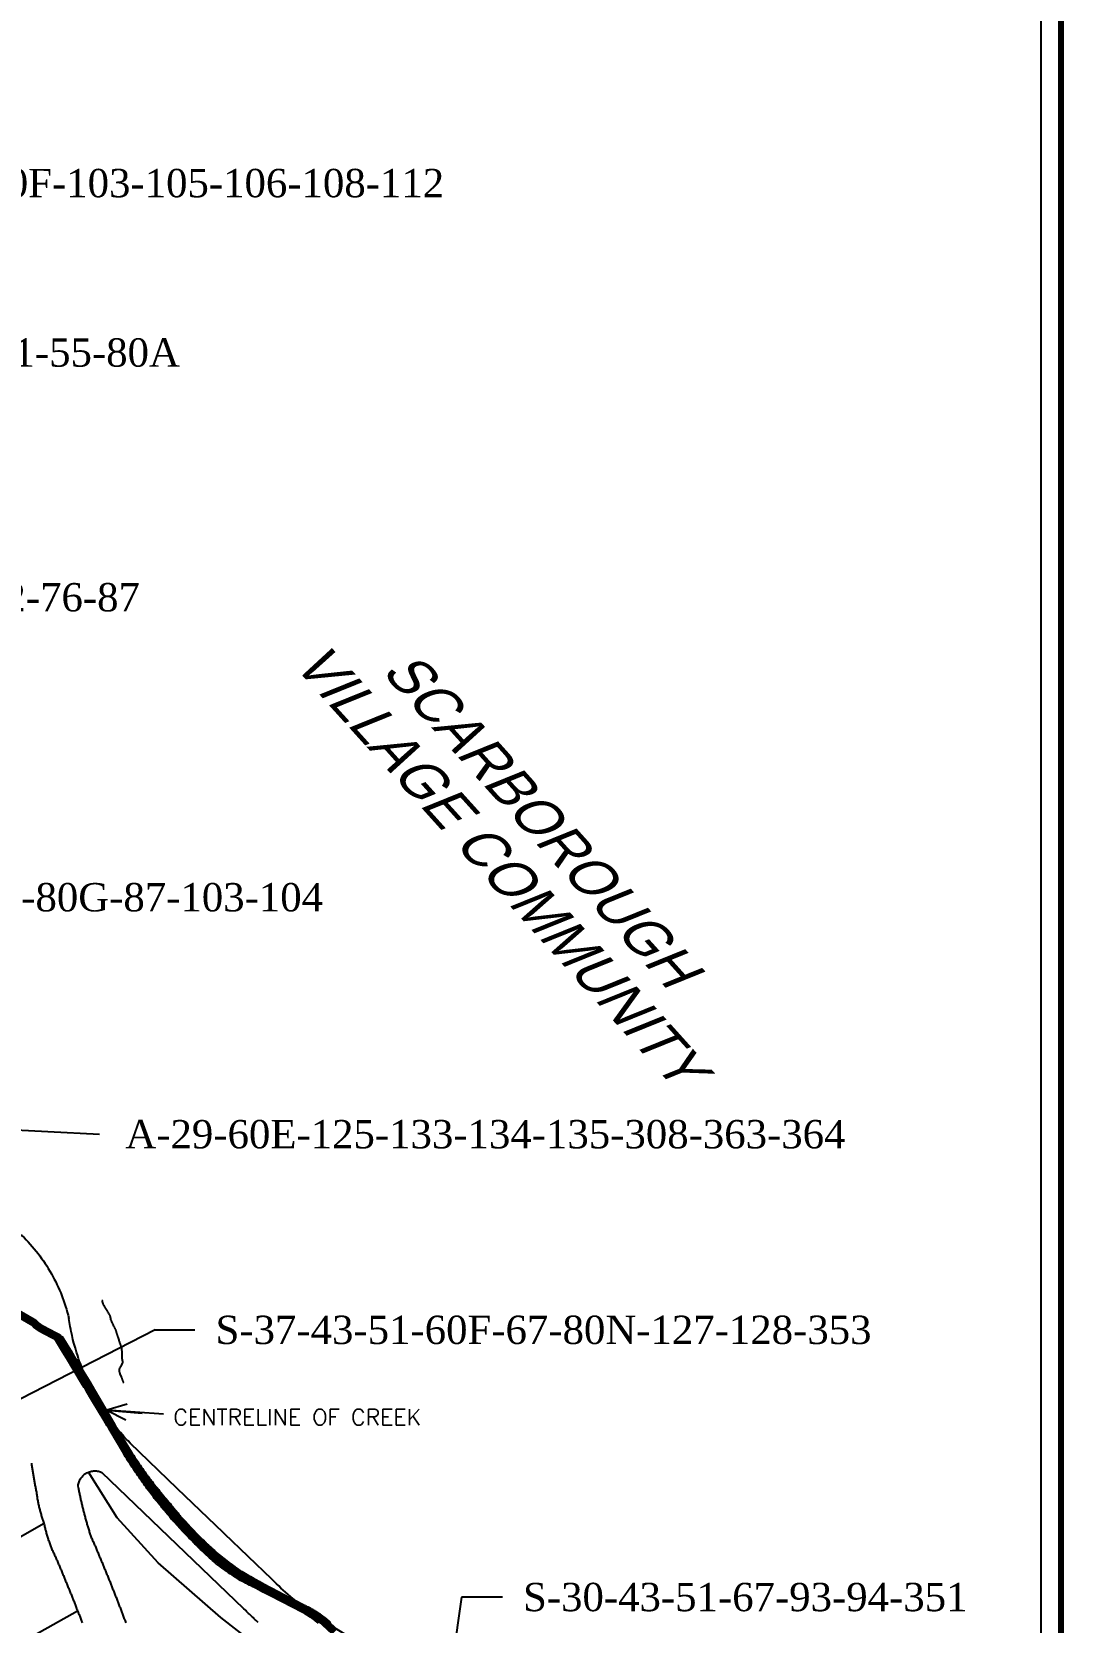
# Model space of a CAD drawing. Header units: millimetres. Extents: x 1745962 to 1749233, y 4525379 to 4529927.
# Drawn here: x 1748705 to 1749215, y 4528018 to 4528804 of the extents above; entities that cross this region are included whole.
import ezdxf
from ezdxf.enums import TextEntityAlignment as Align

# ---------------------------------------------------------------- set-up
doc = ezdxf.new("R2010")
doc.units = ezdxf.units.MM
doc.header["$LTSCALE"] = 10
doc.header["$MEASUREMENT"] = 0
for name, color, linetype in [('AROLL_LOTS', 8, 'Continuous'), ('LEGEND', 7, 'Continuous'), ('WATER', 5, 'Continuous'), ('ZONING_STANDARDS', 140, 'Continuous'), ('ZONING_ZONES', 140, 'Continuous')]:
    doc.layers.add(name, color=color, linetype=linetype)
doc.styles.add('DUTCH', font='dutcheb.ttf')
doc.styles.add('SIMPLEX', font='SIMPLEX.SHX')
doc.styles.add('Univers Condensed', font='UNVR57W.TTF')

# ---------------------------------------------------------------- blocks, each defined once
blk = doc.blocks.new('ARROW-1')
blk.add_line((0, 0), (1.75, 0))
blk.add_lwpolyline([(0.972, 0.389), (0, 0), (0.972, -0.389)])

msp = doc.modelspace()

# ---------------------------------------------------------------- linework, layer by layer
at = {"layer": 'AROLL_LOTS'}
for p, q in [((1748746.78, 4528069.55), (1748732.64, 4528092.16)), ((1748809.42, 4528024.68), (1748739.32, 4528091.96)), ((1748767.04, 4528047.34), (1748746.78, 4528069.55)), ((1748616.05, 4528013.42), (1748710.79, 4528066.92)), ((1748797.99, 4528020.4), (1748767.04, 4528047.34)), ((1748635.69, 4527972.23), (1748727.26, 4528023.69)), ((1748813.08, 4528008.69), (1748797.99, 4528020.4))]:
    msp.add_line(p, q, dxfattribs=at)
for points in [[(1748699.38, 4528209.46), (1748700.1, 4528208.76), (1748700.81, 4528208.06), (1748701.85, 4528206.98), (1748702.88, 4528205.89), (1748703.88, 4528204.78), (1748704.87, 4528203.64), (1748705.84, 4528202.51), (1748706.79, 4528201.34), (1748707.71, 4528200.16), (1748708.61, 4528198.96), (1748709.5, 4528197.75), (1748710.36, 4528196.53), (1748711.2, 4528195.28), (1748712.02, 4528194.02), (1748712.81, 4528192.75), (1748713.58, 4528191.46), (1748714.34, 4528190.16)], [(1748714.34, 4528190.16), (1748715.06, 4528188.85), (1748715.76, 4528187.52), (1748716.45, 4528186.19), (1748717.09, 4528184.83), (1748717.73, 4528183.47), (1748718.33, 4528182.1), (1748718.92, 4528180.72), (1748719.34, 4528179.68)], [(1748719.34, 4528179.68), (1748719.88, 4528178.28), (1748720.38, 4528176.87), (1748720.87, 4528175.45), (1748721.34, 4528174.03), (1748721.78, 4528172.6), (1748722.19, 4528171.15), (1748722.57, 4528169.7), (1748722.98, 4528168.05)], [(1748732.92, 4528135.63), (1748732.28, 4528136.98), (1748731.86, 4528137.88), (1748731.05, 4528139.72), (1748730.27, 4528141.56), (1748729.52, 4528143.42), (1748728.81, 4528145.28), (1748728.13, 4528147.17), (1748727.8, 4528148.11), (1748727.33, 4528149.53), (1748726.72, 4528151.44), (1748726.16, 4528153.35), (1748725.76, 4528154.79), (1748725.49, 4528155.77), (1748725, 4528157.7), (1748724.54, 4528159.65), (1748724.12, 4528161.61), (1748723.92, 4528162.59), (1748723.64, 4528164.06), (1748723.3, 4528166.03), (1748722.98, 4528168.05)], [(1748753.22, 4528106.47), (1748752.19, 4528107.55), (1748751.5, 4528108.29), (1748750.16, 4528109.76), (1748749.5, 4528110.51), (1748748.52, 4528111.65), (1748747.24, 4528113.18), (1748745.99, 4528114.74), (1748745.37, 4528115.53), (1748744.46, 4528116.73), (1748743.26, 4528118.33), (1748742.39, 4528119.55), (1748741.82, 4528120.36), (1748740.69, 4528122.02), (1748739.86, 4528123.27), (1748739.33, 4528124.11), (1748738.26, 4528125.81), (1748737.74, 4528126.66), (1748736.98, 4528127.96), (1748736.24, 4528129.26), (1748735.75, 4528130.13), (1748734.8, 4528131.89), (1748733.89, 4528133.67), (1748733.44, 4528134.56), (1748732.92, 4528135.63)], [(1748776.54, 4528084.08), (1748753.22, 4528106.47)], [(1748707.05, 4528082.32), (1748706.95, 4528082.81), (1748706.86, 4528083.3), (1748706.76, 4528083.79), (1748706.66, 4528084.29), (1748706.56, 4528084.78), (1748706.47, 4528085.27), (1748706.37, 4528085.76), (1748706.28, 4528086.25), (1748706.2, 4528086.74), (1748706.11, 4528087.23), (1748706.02, 4528087.72), (1748705.93, 4528088.22), (1748705.84, 4528088.71), (1748705.76, 4528089.2), (1748705.67, 4528089.69), (1748705.59, 4528090.19), (1748705.5, 4528090.69), (1748705.42, 4528091.17), (1748705.35, 4528091.67), (1748705.26, 4528092.16), (1748705.19, 4528092.66), (1748705.11, 4528093.15), (1748705.04, 4528093.65), (1748704.96, 4528094.14), (1748704.89, 4528094.64), (1748704.82, 4528095.13), (1748704.74, 4528095.62), (1748704.68, 4528096.12), (1748704.61, 4528096.61)], [(1748727.57, 4528085.35), (1748727.63, 4528085.85), (1748727.73, 4528086.34), (1748727.85, 4528086.83), (1748728, 4528087.3), (1748728.18, 4528087.76), (1748728.39, 4528088.22), (1748728.62, 4528088.66), (1748728.89, 4528089.09), (1748729.18, 4528089.49), (1748729.5, 4528089.89), (1748729.83, 4528090.25), (1748730.19, 4528090.6), (1748730.56, 4528090.93), (1748730.96, 4528091.23), (1748731.37, 4528091.51), (1748731.81, 4528091.76), (1748732.64, 4528092.16)], [(1748734.31, 4528059.32), (1748734.15, 4528059.8), (1748734, 4528060.28), (1748733.84, 4528060.76), (1748733.69, 4528061.22), (1748733.54, 4528061.7), (1748733.38, 4528062.18), (1748733.24, 4528062.66), (1748733.09, 4528063.14), (1748732.94, 4528063.61), (1748732.79, 4528064.09), (1748732.65, 4528064.57), (1748732.51, 4528065.05), (1748732.36, 4528065.53), (1748732.22, 4528066), (1748732.08, 4528066.49), (1748731.94, 4528066.97), (1748731.81, 4528067.45), (1748731.66, 4528067.93), (1748731.53, 4528068.41), (1748731.39, 4528068.89), (1748731.26, 4528069.37), (1748731.13, 4528069.86), (1748731, 4528070.34), (1748730.87, 4528070.82), (1748730.74, 4528071.3), (1748730.62, 4528071.79), (1748730.49, 4528072.27), (1748730.37, 4528072.76), (1748730.24, 4528073.24), (1748730.12, 4528073.72), (1748730, 4528074.21), (1748729.88, 4528074.7), (1748729.76, 4528075.19), (1748729.65, 4528075.67), (1748729.53, 4528076.16), (1748729.42, 4528076.64), (1748729.3, 4528077.13), (1748729.18, 4528077.62), (1748729.07, 4528078.1), (1748728.96, 4528078.59), (1748728.85, 4528079.08), (1748728.74, 4528079.57), (1748728.64, 4528080.06), (1748728.53, 4528080.54), (1748728.43, 4528081.03), (1748728.32, 4528081.53), (1748728.22, 4528082.01), (1748728.12, 4528082.5), (1748728.03, 4528082.99), (1748727.93, 4528083.48), (1748727.83, 4528083.97), (1748727.74, 4528084.46), (1748727.57, 4528085.35)], [(1748732.64, 4528092.16), (1748733.12, 4528092.34), (1748733.59, 4528092.49), (1748734.08, 4528092.6), (1748734.57, 4528092.69), (1748735.06, 4528092.74), (1748735.57, 4528092.78), (1748736.07, 4528092.77), (1748736.57, 4528092.74), (1748737.06, 4528092.67), (1748737.56, 4528092.58), (1748738.04, 4528092.45), (1748738.52, 4528092.3), (1748739.32, 4528091.96)], [(1748710.79, 4528066.92), (1748710.62, 4528067.39), (1748710.45, 4528067.86), (1748710.29, 4528068.33), (1748710.12, 4528068.8), (1748709.97, 4528069.28), (1748709.81, 4528069.75), (1748709.65, 4528070.23), (1748709.51, 4528070.71), (1748709.36, 4528071.18), (1748709.22, 4528071.67), (1748709.09, 4528072.15), (1748708.96, 4528072.63), (1748708.82, 4528073.11), (1748708.7, 4528073.59), (1748708.58, 4528074.08), (1748708.46, 4528074.57), (1748708.34, 4528075.05), (1748708.22, 4528075.54), (1748708.11, 4528076.02), (1748708.01, 4528076.51), (1748707.92, 4528077.01), (1748707.82, 4528077.5), (1748707.72, 4528077.99), (1748707.63, 4528078.48), (1748707.54, 4528078.97), (1748707.46, 4528079.46), (1748707.38, 4528079.96), (1748707.31, 4528080.45), (1748707.23, 4528080.95), (1748707.17, 4528081.44), (1748707.05, 4528082.32)], [(1748799.4, 4528062.15), (1748776.54, 4528084.08)], [(1748715.54, 4528052.07), (1748715.33, 4528052.54), (1748715.13, 4528052.99), (1748714.93, 4528053.44), (1748714.74, 4528053.91), (1748714.54, 4528054.37), (1748714.36, 4528054.84), (1748714.17, 4528055.3), (1748713.99, 4528055.77), (1748713.82, 4528056.23), (1748713.64, 4528056.7), (1748713.48, 4528057.18), (1748713.31, 4528057.65), (1748713.14, 4528058.12), (1748712.98, 4528058.59), (1748712.83, 4528059.06), (1748712.67, 4528059.54), (1748712.52, 4528060.01), (1748712.38, 4528060.5), (1748712.24, 4528060.97), (1748712.1, 4528061.45), (1748711.97, 4528061.94), (1748711.84, 4528062.42), (1748711.71, 4528062.91), (1748711.58, 4528063.39), (1748711.46, 4528063.87), (1748711.34, 4528064.36), (1748711.23, 4528064.85), (1748711.12, 4528065.34), (1748711.02, 4528065.82), (1748710.91, 4528066.32), (1748710.79, 4528066.92)], [(1748799.87, 4528061.7), (1748799.4, 4528062.15)], [(1748823.3, 4528039.21), (1748799.87, 4528061.7)], [(1748734.31, 4528059.32), (1748734.51, 4528058.86), (1748734.71, 4528058.4), (1748734.91, 4528057.94), (1748735.1, 4528057.49), (1748735.3, 4528057.03), (1748735.5, 4528056.57), (1748735.69, 4528056.11), (1748735.89, 4528055.65), (1748736.24, 4528054.84)], [(1748736.24, 4528054.84), (1748736.43, 4528054.38), (1748736.63, 4528053.92), (1748736.83, 4528053.46), (1748737.02, 4528053.01), (1748737.21, 4528052.55), (1748737.41, 4528052.08), (1748737.6, 4528051.62), (1748737.8, 4528051.16), (1748737.99, 4528050.7), (1748738.18, 4528050.24), (1748738.38, 4528049.78), (1748738.57, 4528049.32), (1748738.76, 4528048.85), (1748738.96, 4528048.39), (1748739.15, 4528047.94), (1748739.34, 4528047.47), (1748739.53, 4528047.01), (1748739.72, 4528046.54), (1748739.92, 4528046.09), (1748740.11, 4528045.62), (1748740.3, 4528045.16), (1748740.49, 4528044.69), (1748740.68, 4528044.24), (1748740.86, 4528043.77), (1748741.06, 4528043.31), (1748741.25, 4528042.85), (1748741.44, 4528042.39), (1748741.63, 4528041.92), (1748741.81, 4528041.46), (1748742, 4528041), (1748742.19, 4528040.53), (1748742.37, 4528040.07), (1748742.56, 4528039.61), (1748742.75, 4528039.14), (1748742.94, 4528038.68), (1748743.13, 4528038.21), (1748743.31, 4528037.75), (1748743.5, 4528037.29), (1748743.68, 4528036.82), (1748743.87, 4528036.36), (1748744.05, 4528035.89), (1748744.24, 4528035.42), (1748744.42, 4528034.97), (1748744.61, 4528034.5), (1748744.79, 4528034.04), (1748744.97, 4528033.57), (1748745.16, 4528033.11), (1748745.34, 4528032.64), (1748745.52, 4528032.18), (1748745.71, 4528031.71), (1748745.89, 4528031.25), (1748746.07, 4528030.78), (1748746.26, 4528030.32), (1748746.44, 4528029.85), (1748746.62, 4528029.38), (1748746.8, 4528028.91), (1748746.98, 4528028.45), (1748747.16, 4528027.98), (1748747.34, 4528027.52), (1748747.52, 4528027.05), (1748747.7, 4528026.58), (1748747.88, 4528026.11), (1748748.06, 4528025.65), (1748748.24, 4528025.19), (1748748.42, 4528024.71), (1748748.6, 4528024.25), (1748748.78, 4528023.78), (1748748.96, 4528023.31), (1748749.13, 4528022.85), (1748749.31, 4528022.38), (1748749.49, 4528021.91), (1748749.67, 4528021.45), (1748749.84, 4528020.97), (1748750.02, 4528020.51), (1748750.2, 4528020.05), (1748750.37, 4528019.57), (1748750.55, 4528019.11), (1748750.72, 4528018.64), (1748750.89, 4528018.17), (1748751.07, 4528017.7)], [(1748715.54, 4528052.07), (1748715.74, 4528051.61), (1748715.93, 4528051.16), (1748716.13, 4528050.7), (1748716.33, 4528050.24), (1748716.53, 4528049.78), (1748716.72, 4528049.32), (1748716.92, 4528048.86), (1748717.12, 4528048.4), (1748717.32, 4528047.94), (1748717.51, 4528047.48), (1748717.71, 4528047.02), (1748717.91, 4528046.56), (1748718.1, 4528046.11), (1748718.29, 4528045.65), (1748718.5, 4528045.19), (1748718.69, 4528044.72), (1748718.88, 4528044.26), (1748719.08, 4528043.8), (1748719.27, 4528043.34), (1748719.46, 4528042.88), (1748719.66, 4528042.42), (1748719.85, 4528041.96), (1748720.04, 4528041.49), (1748720.23, 4528041.04), (1748720.43, 4528040.58), (1748720.62, 4528040.11), (1748720.82, 4528039.65), (1748721.01, 4528039.19), (1748721.19, 4528038.73), (1748721.38, 4528038.27), (1748721.57, 4528037.8), (1748721.77, 4528037.34), (1748721.96, 4528036.88), (1748722.15, 4528036.42), (1748722.34, 4528035.95), (1748722.53, 4528035.49), (1748722.71, 4528035.03), (1748722.9, 4528034.56), (1748723.1, 4528034.1), (1748723.29, 4528033.64), (1748723.47, 4528033.17), (1748723.66, 4528032.71), (1748723.85, 4528032.25), (1748724.03, 4528031.78), (1748724.22, 4528031.33), (1748724.41, 4528030.86), (1748724.59, 4528030.39), (1748724.78, 4528029.93), (1748724.96, 4528029.46), (1748725.16, 4528029), (1748725.34, 4528028.54), (1748725.53, 4528028.07), (1748725.71, 4528027.61), (1748725.89, 4528027.14), (1748726.08, 4528026.68), (1748726.26, 4528026.21), (1748726.45, 4528025.74), (1748726.63, 4528025.28), (1748726.81, 4528024.82), (1748726.99, 4528024.35), (1748727.26, 4528023.69)], [(1748832.62, 4528030.55), (1748831.11, 4528031.85), (1748829.98, 4528032.85), (1748828.87, 4528033.86), (1748827.76, 4528034.87), (1748826.68, 4528035.9), (1748825.59, 4528036.94), (1748824.52, 4528037.99), (1748823.3, 4528039.21)], [(1748847.74, 4528019.21), (1748846.49, 4528020.04), (1748845.67, 4528020.6), (1748844.83, 4528021.16), (1748843.61, 4528022.03), (1748841.97, 4528023.18), (1748840.76, 4528024.07), (1748839.96, 4528024.66), (1748838.37, 4528025.88), (1748837.58, 4528026.49), (1748836.4, 4528027.42), (1748835.24, 4528028.36), (1748834.46, 4528029), (1748832.62, 4528030.55)], [(1748727.26, 4528023.69), (1748727.44, 4528023.23), (1748727.62, 4528022.76), (1748727.8, 4528022.3), (1748727.98, 4528021.83), (1748728.16, 4528021.36), (1748728.34, 4528020.9), (1748728.53, 4528020.43), (1748728.71, 4528019.96), (1748728.89, 4528019.5), (1748729.07, 4528019.04), (1748729.24, 4528018.56), (1748729.42, 4528018.1), (1748729.6, 4528017.64)], [(1748816.57, 4528017.89), (1748816.2, 4528018.22), (1748815.84, 4528018.55), (1748815.46, 4528018.89), (1748815.09, 4528019.22), (1748814.73, 4528019.57), (1748814.36, 4528019.9), (1748814, 4528020.25), (1748813.63, 4528020.59), (1748813.27, 4528020.93), (1748812.9, 4528021.28), (1748812.54, 4528021.62), (1748812.17, 4528021.96), (1748811.82, 4528022.31), (1748811.46, 4528022.67), (1748811.1, 4528023.01), (1748810.74, 4528023.36), (1748810.39, 4528023.71), (1748810.03, 4528024.06), (1748809.42, 4528024.68)], [(1748867.89, 4528006.77), (1748847.74, 4528019.21)]]:
    msp.add_lwpolyline(points, dxfattribs=at)
at = {"layer": 'LEGEND'}
msp.add_line((1749203.39, 4529869.66), (1749203.08, 4525390.34), dxfattribs=at)
at = {"layer": 'LEGEND', "const_width": 3}
msp.add_lwpolyline([(1749213.08, 4525380.34), (1745963.94, 4525380.05), (1745963.94, 4529879.67), (1749213.39, 4529879.66)], close=True, dxfattribs=at)
at = {"layer": 'WATER'}
for points in [[(1748739.51, 4528177.14), (1748739.49, 4528176.99), (1748739.46, 4528176.75), (1748739.47, 4528176.49), (1748739.5, 4528176.24), (1748739.53, 4528176), (1748739.6, 4528175.75), (1748739.68, 4528175.52), (1748739.76, 4528175.28), (1748739.86, 4528175.05), (1748739.96, 4528174.82), (1748740.07, 4528174.6), (1748740.21, 4528174.39), (1748740.34, 4528174.17), (1748740.47, 4528173.96), (1748740.61, 4528173.75), (1748740.74, 4528173.54), (1748740.87, 4528173.34), (1748741.01, 4528173.12), (1748741.14, 4528172.91), (1748741.27, 4528172.7), (1748741.4, 4528172.48), (1748741.53, 4528172.27), (1748741.66, 4528172.05), (1748741.79, 4528171.85), (1748741.92, 4528171.63), (1748742.05, 4528171.41), (1748742.18, 4528171.2), (1748742.31, 4528170.98), (1748742.45, 4528170.77), (1748742.58, 4528170.56), (1748742.7, 4528170.35), (1748742.83, 4528170.13), (1748742.95, 4528169.91), (1748743.07, 4528169.69), (1748743.17, 4528169.47), (1748743.26, 4528169.23), (1748743.31, 4528168.99), (1748743.36, 4528168.74), (1748743.41, 4528168.49), (1748743.46, 4528168.25), (1748743.51, 4528168.01), (1748743.57, 4528167.76), (1748743.62, 4528167.52), (1748743.68, 4528167.28), (1748743.77, 4528167.04), (1748743.87, 4528166.81), (1748743.97, 4528166.58), (1748744.07, 4528166.35), (1748744.18, 4528166.13), (1748744.28, 4528165.9), (1748744.38, 4528165.67), (1748744.49, 4528165.45), (1748744.61, 4528165.22), (1748744.72, 4528165), (1748744.82, 4528164.78), (1748744.94, 4528164.55), (1748745.05, 4528164.33), (1748745.17, 4528164.11), (1748745.28, 4528163.88), (1748745.4, 4528163.66), (1748745.51, 4528163.45), (1748745.62, 4528163.22), (1748745.74, 4528163), (1748745.84, 4528162.77), (1748745.95, 4528162.54), (1748746.05, 4528162.31), (1748746.13, 4528162.08), (1748746.21, 4528161.85), (1748746.28, 4528161.6), (1748746.35, 4528161.36), (1748746.42, 4528161.12), (1748746.49, 4528160.88), (1748746.57, 4528160.65), (1748746.64, 4528160.4), (1748746.71, 4528160.17), (1748746.79, 4528159.93), (1748746.88, 4528159.69), (1748746.95, 4528159.46), (1748747.04, 4528159.22), (1748747.12, 4528158.98), (1748747.19, 4528158.75), (1748747.28, 4528158.51), (1748747.35, 4528158.27), (1748747.42, 4528158.04), (1748747.5, 4528157.79), (1748747.58, 4528157.56), (1748747.65, 4528157.32), (1748747.72, 4528157.07), (1748747.79, 4528156.83), (1748747.87, 4528156.6), (1748747.93, 4528156.36), (1748748, 4528156.12), (1748748.07, 4528155.88), (1748748.14, 4528155.64), (1748748.24, 4528155.4), (1748748.33, 4528155.18), (1748748.43, 4528154.94), (1748748.52, 4528154.71), (1748748.6, 4528154.48), (1748748.69, 4528154.24), (1748748.78, 4528154), (1748748.86, 4528153.77), (1748748.91, 4528153.52), (1748748.95, 4528153.28), (1748748.95, 4528153.03), (1748748.98, 4528152.78), (1748749.02, 4528152.53), (1748749.05, 4528152.28), (1748749.09, 4528152.03), (1748749.11, 4528151.78), (1748749.15, 4528151.54), (1748749.18, 4528151.29), (1748749.21, 4528151.04), (1748749.22, 4528150.8), (1748749.2, 4528150.54), (1748749.19, 4528150.29), (1748749.19, 4528150.04), (1748749.19, 4528149.79), (1748749.18, 4528149.54), (1748749.17, 4528149.29), (1748749.16, 4528148.9)], [(1748705.69, 4528165.94), (1748706.8, 4528164.75), (1748709.1, 4528163.15), (1748711.73, 4528161.76), (1748717.65, 4528158.65)], [(1748705.69, 4528165.94), (1748706.8, 4528164.75), (1748709.1, 4528163.15), (1748711.73, 4528161.76), (1748717.65, 4528158.65)], [(1748749.58, 4528102.15), (1748743.35, 4528112.75), (1748742.35, 4528114.45), (1748741.96, 4528115.09), (1748740.37, 4528117.7), (1748734.37, 4528127.75), (1748731.72, 4528132.09), (1748730.94, 4528133.38), (1748730.6, 4528133.94), (1748729.26, 4528136.14), (1748721.95, 4528148.24), (1748720.81, 4528150.11), (1748719.55, 4528152.19), (1748716.02, 4528157.98), (1748717.65, 4528158.65), (1748719.43, 4528159.38)], [(1748719.43, 4528159.38), (1748723.81, 4528152.4), (1748723.87, 4528152.3), (1748725.66, 4528149.3), (1748733.79, 4528135.96), (1748733.9, 4528135.79), (1748734.94, 4528133.92), (1748735.45, 4528133.01), (1748738.07, 4528128.58), (1748743.45, 4528119.38), (1748745.03, 4528116.61), (1748746.25, 4528114.44)], [(1748749.16, 4528148.9), (1748749.16, 4528148.77), (1748749.17, 4528148.66), (1748749.18, 4528148.53), (1748749.18, 4528148.4), (1748749.19, 4528148.27), (1748749.2, 4528148.15), (1748749.22, 4528148.02), (1748749.24, 4528147.9), (1748749.28, 4528147.78), (1748749.3, 4528147.66), (1748749.32, 4528147.54), (1748749.34, 4528147.41), (1748749.35, 4528147.29), (1748749.38, 4528147.17), (1748749.39, 4528147.04), (1748749.4, 4528146.92), (1748749.42, 4528146.8), (1748749.43, 4528146.67), (1748749.45, 4528146.55), (1748749.45, 4528146.42), (1748749.43, 4528146.29), (1748749.4, 4528146.17), (1748749.36, 4528146.05), (1748749.32, 4528145.94), (1748749.27, 4528145.83), (1748749.23, 4528145.71), (1748749.17, 4528145.6), (1748749.12, 4528145.48), (1748749.08, 4528145.36), (1748749.02, 4528145.25), (1748748.98, 4528145.13), (1748748.92, 4528145.03), (1748748.87, 4528144.9), (1748748.82, 4528144.8), (1748748.77, 4528144.67), (1748748.72, 4528144.57), (1748748.65, 4528144.46), (1748748.59, 4528144.35), (1748748.51, 4528144.25), (1748748.45, 4528144.15), (1748748.38, 4528144.04), (1748748.32, 4528143.93), (1748748.25, 4528143.82), (1748748.19, 4528143.71), (1748748.13, 4528143.6), (1748748.07, 4528143.5), (1748748.01, 4528143.38), (1748747.99, 4528143.26), (1748747.92, 4528143.16), (1748747.86, 4528143.04), (1748747.84, 4528142.92), (1748747.81, 4528142.8), (1748747.8, 4528142.67), (1748747.81, 4528142.54), (1748747.81, 4528142.43), (1748747.81, 4528142.3), (1748747.82, 4528142.17), (1748747.83, 4528142.05), (1748747.84, 4528141.93), (1748747.87, 4528141.8), (1748747.9, 4528141.68), (1748747.93, 4528141.56), (1748747.96, 4528141.44), (1748747.99, 4528141.31), (1748748.03, 4528141.2), (1748748.06, 4528141.07), (1748748.09, 4528140.96), (1748748.12, 4528140.83), (1748748.16, 4528140.71), (1748748.18, 4528140.59), (1748748.22, 4528140.48), (1748748.28, 4528140.36), (1748748.34, 4528140.25), (1748748.4, 4528140.15), (1748748.46, 4528140.04), (1748748.52, 4528139.92), (1748748.58, 4528139.81), (1748748.64, 4528139.7), (1748748.69, 4528139.59), (1748748.75, 4528139.48), (1748748.8, 4528139.37), (1748748.84, 4528139.25), (1748748.85, 4528139.12), (1748748.89, 4528139), (1748748.93, 4528138.89), (1748748.98, 4528138.77), (1748749.02, 4528138.65), (1748749.06, 4528138.54), (1748749.11, 4528138.42), (1748749.15, 4528138.31), (1748749.2, 4528138.19), (1748749.24, 4528138.07), (1748749.28, 4528137.95), (1748749.33, 4528137.83), (1748749.37, 4528137.71), (1748749.41, 4528137.6), (1748749.46, 4528137.49), (1748749.51, 4528137.37), (1748749.54, 4528137.25), (1748749.59, 4528137.13), (1748749.64, 4528137.01), (1748749.67, 4528136.9), (1748749.72, 4528136.78), (1748749.77, 4528136.66), (1748749.81, 4528136.55), (1748749.85, 4528136.43), (1748749.94, 4528136.22)], [(1748746.25, 4528114.44), (1748746.36, 4528114.25), (1748747.94, 4528111.5), (1748753.73, 4528102.17)], [(1748814.05, 4528035.44), (1748813.15, 4528035.9), (1748812.26, 4528036.34), (1748811.36, 4528036.79), (1748810.47, 4528037.25), (1748809.58, 4528037.7), (1748808.7, 4528038.17), (1748807.83, 4528038.65), (1748806.96, 4528039.16), (1748806.12, 4528039.69), (1748805.27, 4528040.22), (1748804.43, 4528040.76), (1748803.6, 4528041.32), (1748802.76, 4528041.87), (1748801.93, 4528042.44), (1748801.12, 4528043.01), (1748800.3, 4528043.59), (1748799.49, 4528044.16), (1748798.68, 4528044.76), (1748797.87, 4528045.35), (1748797.06, 4528045.94), (1748796.28, 4528046.55), (1748795.5, 4528047.18), (1748795.34, 4528047.33), (1748794.74, 4528047.84), (1748793.99, 4528048.5), (1748793.52, 4528048.94), (1748793.26, 4528049.18), (1748792.52, 4528049.85), (1748791.77, 4528050.52), (1748791.28, 4528050.95), (1748791.03, 4528051.18), (1748790.28, 4528051.85), (1748789.54, 4528052.52), (1748788.82, 4528053.2), (1748788.09, 4528053.9), (1748787.38, 4528054.6), (1748786.68, 4528055.31), (1748785.98, 4528056.02), (1748785.28, 4528056.74), (1748784.58, 4528057.45), (1748783.88, 4528058.17), (1748783.18, 4528058.88), (1748782.48, 4528059.59), (1748781.77, 4528060.31), (1748781.06, 4528061.01), (1748780.37, 4528061.73), (1748779.68, 4528062.45), (1748778.99, 4528063.18), (1748778.31, 4528063.92), (1748777.64, 4528064.66), (1748776.98, 4528065.41), (1748776.33, 4528066.16), (1748775.66, 4528066.9), (1748774.97, 4528067.64), (1748774.59, 4528068.03), (1748774.28, 4528068.36), (1748773.6, 4528069.09), (1748773.22, 4528069.54), (1748772.95, 4528069.86), (1748772.32, 4528070.63), (1748771.68, 4528071.4), (1748771.05, 4528072.18), (1748770.41, 4528072.95), (1748769.77, 4528073.71), (1748769.14, 4528074.49), (1748768.5, 4528075.25), (1748767.86, 4528076.03), (1748767.22, 4528076.79), (1748766.59, 4528077.57), (1748765.97, 4528078.35), (1748765.35, 4528079.14), (1748764.74, 4528079.93), (1748764.12, 4528080.71), (1748763.51, 4528081.51), (1748762.91, 4528082.31), (1748762.31, 4528083.11), (1748761.71, 4528083.91), (1748761.14, 4528084.72), (1748760.54, 4528085.57), (1748759.98, 4528086.37), (1748759.41, 4528087.17), (1748758.82, 4528087.99), (1748758.53, 4528088.4), (1748758.24, 4528088.8), (1748757.65, 4528089.6), (1748757.07, 4528090.42), (1748756.5, 4528091.25), (1748755.93, 4528092.07), (1748755.38, 4528092.91), (1748754.83, 4528093.74), (1748754.28, 4528094.58), (1748753.73, 4528095.41), (1748753.64, 4528095.55), (1748753.19, 4528096.25), (1748752.63, 4528097.09), (1748752.33, 4528097.55), (1748752.08, 4528097.92), (1748751.55, 4528098.76), (1748751.03, 4528099.62), (1748750.54, 4528100.48), (1748749.58, 4528102.15)], [(1748753.73, 4528102.17), (1748754.29, 4528101.34), (1748754.84, 4528100.51), (1748755.38, 4528099.67), (1748755.61, 4528099.34), (1748755.94, 4528098.84), (1748756.5, 4528098), (1748756.95, 4528097.34), (1748757.06, 4528097.18), (1748757.62, 4528096.36), (1748758.19, 4528095.53), (1748758.76, 4528094.71), (1748759.34, 4528093.9), (1748759.91, 4528093.08), (1748760.49, 4528092.26), (1748761.08, 4528091.45), (1748761.67, 4528090.64), (1748761.87, 4528090.37), (1748762.27, 4528089.84), (1748762.87, 4528089.04), (1748763.32, 4528088.44), (1748763.47, 4528088.24), (1748764.08, 4528087.45), (1748764.69, 4528086.66), (1748765.31, 4528085.88), (1748765.93, 4528085.09), (1748766.56, 4528084.32), (1748767.2, 4528083.54), (1748767.83, 4528082.77), (1748768.46, 4528082), (1748769.1, 4528081.22), (1748769.73, 4528080.45), (1748770.37, 4528079.68), (1748771.01, 4528078.91), (1748771.65, 4528078.15), (1748772.3, 4528077.38), (1748772.95, 4528076.62), (1748773.6, 4528075.87), (1748774.24, 4528075.1), (1748774.89, 4528074.34), (1748775.53, 4528073.56), (1748776.16, 4528072.79), (1748776.47, 4528072.4), (1748776.78, 4528072.01), (1748777.39, 4528071.21), (1748777.78, 4528070.75), (1748778.03, 4528070.44), (1748778.7, 4528069.7), (1748779.39, 4528068.98), (1748780.09, 4528068.26), (1748780.77, 4528067.53), (1748781.46, 4528066.8), (1748782.13, 4528066.07), (1748782.8, 4528065.32), (1748783.48, 4528064.59), (1748784.15, 4528063.85), (1748784.83, 4528063.11), (1748785.51, 4528062.38), (1748786.21, 4528061.66), (1748786.91, 4528060.95), (1748787.61, 4528060.24), (1748788.32, 4528059.54), (1748789.04, 4528058.84), (1748789.76, 4528058.15), (1748790.48, 4528057.46), (1748791.21, 4528056.77), (1748791.95, 4528056.1), (1748792.69, 4528055.42), (1748793.42, 4528054.74), (1748794.02, 4528054.18), (1748794.15, 4528054.05), (1748794.88, 4528053.37), (1748795.63, 4528052.71), (1748796.17, 4528052.24), (1748796.39, 4528052.06), (1748797.16, 4528051.42), (1748797.94, 4528050.8), (1748798.73, 4528050.18), (1748799.5, 4528049.55), (1748800.29, 4528048.93), (1748801.08, 4528048.31), (1748801.86, 4528047.69), (1748802.65, 4528047.08), (1748803.44, 4528046.47), (1748804.25, 4528045.88), (1748805.06, 4528045.29), (1748805.88, 4528044.72), (1748806.71, 4528044.16), (1748807.54, 4528043.61), (1748808.38, 4528043.08), (1748809.24, 4528042.55), (1748810.09, 4528042.02), (1748810.95, 4528041.52), (1748811.81, 4528041.01), (1748812.68, 4528040.51), (1748813.55, 4528040.02), (1748814.43, 4528039.54), (1748815.31, 4528039.07), (1748816.88, 4528038.24)], [(1748816.88, 4528038.24), (1748817.16, 4528038.1), (1748817.74, 4528037.8), (1748820.48, 4528036.31), (1748821.65, 4528035.68), (1748823.96, 4528034.47), (1748825.69, 4528033.57), (1748839.03, 4528026.65)], [(1748838.6, 4528022.77), (1748822.56, 4528031.03), (1748822.3, 4528031.15), (1748819.63, 4528032.49), (1748818.93, 4528032.82), (1748818.87, 4528032.85), (1748815.42, 4528034.74), (1748814.05, 4528035.44)], [(1748846.31, 4528017.47), (1748845.54, 4528018.11), (1748844.89, 4528018.63), (1748844.76, 4528018.73), (1748843.97, 4528019.35), (1748843.16, 4528019.93), (1748842.49, 4528020.39), (1748842.34, 4528020.5), (1748841.5, 4528021.05), (1748840.65, 4528021.58), (1748839.79, 4528022.09), (1748838.6, 4528022.77)], [(1748839.03, 4528026.65), (1748839.25, 4528026.54), (1748839.48, 4528026.43), (1748839.7, 4528026.32), (1748839.92, 4528026.21), (1748840.15, 4528026.09), (1748840.37, 4528025.98), (1748840.59, 4528025.87), (1748840.82, 4528025.76), (1748841.04, 4528025.64), (1748841.26, 4528025.53), (1748841.49, 4528025.42), (1748841.7, 4528025.3), (1748841.92, 4528025.18), (1748842.15, 4528025.06), (1748842.37, 4528024.94), (1748842.59, 4528024.82), (1748842.8, 4528024.7), (1748843.03, 4528024.58), (1748843.24, 4528024.46), (1748843.46, 4528024.33), (1748843.68, 4528024.21), (1748843.89, 4528024.09), (1748844.11, 4528023.96), (1748844.32, 4528023.83), (1748844.42, 4528023.77), (1748844.54, 4528023.7), (1748844.76, 4528023.57), (1748844.97, 4528023.44), (1748845.18, 4528023.31), (1748845.39, 4528023.18), (1748845.6, 4528023.04), (1748845.8, 4528022.9), (1748846.01, 4528022.76), (1748846.22, 4528022.63), (1748846.43, 4528022.49), (1748846.64, 4528022.34), (1748846.84, 4528022.2), (1748847.05, 4528022.06), (1748847.25, 4528021.92), (1748847.32, 4528021.87), (1748847.45, 4528021.77), (1748847.66, 4528021.62), (1748847.86, 4528021.48), (1748848.06, 4528021.33), (1748848.27, 4528021.19), (1748848.46, 4528021.04), (1748848.66, 4528020.88), (1748848.86, 4528020.73), (1748849.06, 4528020.58), (1748849.26, 4528020.43), (1748849.46, 4528020.27), (1748849.65, 4528020.12), (1748849.84, 4528019.96), (1748850.05, 4528019.81), (1748850.24, 4528019.65), (1748850.43, 4528019.49), (1748850.62, 4528019.33), (1748850.81, 4528019.17), (1748851.01, 4528019.02), (1748851.2, 4528018.85), (1748851.39, 4528018.69), (1748851.58, 4528018.52), (1748851.77, 4528018.36), (1748851.96, 4528018.2), (1748852.15, 4528018.03), (1748852.33, 4528017.86)]]:
    msp.add_lwpolyline(points, dxfattribs=at)
at = {"layer": 'ZONING_STANDARDS'}
for p, q in [((1748738.08, 4528258.92), (1748179.55, 4528288.22)), ((1748765.64, 4528162.44), (1748354.13, 4527951.48)), ((1748765.64, 4528162.44), (1748785.28, 4528162.44))]:
    msp.add_line(p, q, dxfattribs=at)
at = {"layer": 'ZONING_STANDARDS', "linetype": 'Continuous'}
for p, q in [((1748769.73, 4528120.73), (1748741.76, 4528122.67)), ((1748916.95, 4528030.44), (1748892.33, 4527854.37)), ((1748937.25, 4528030.44), (1748916.95, 4528030.44))]:
    msp.add_line(p, q, dxfattribs=at)
at = {"layer": 'ZONING_ZONES', "const_width": 4}
msp.add_lwpolyline([(1748668.33, 4528187.58), (1748705.69, 4528165.94), (1748706.8, 4528164.75), (1748709.1, 4528163.15), (1748711.73, 4528161.76), (1748717.65, 4528158.65), (1748724.47, 4528147.46), (1748730.91, 4528137.18), (1748742.94, 4528116.91), (1748753.13, 4528099.83), (1748758.94, 4528090.89), (1748766.64, 4528080.79), (1748777.13, 4528068.49), (1748785.44, 4528059.73), (1748793.85, 4528051.51), (1748798.95, 4528047.49), (1748805.21, 4528042.75), (1748811.91, 4528038.64), (1748821.39, 4528033.81), (1748835.12, 4528026.69), (1748843.53, 4528022.22), (1748848.63, 4528018.56), (1748854.35, 4528013.28)], dxfattribs=at)

# ---------------------------------------------------------------- block references
at = {"layer": 'ZONING_STANDARDS', "linetype": 'Continuous', "xscale": 10, "yscale": 10, "zscale": 10, "rotation": 355.4102458380511}
msp.add_blockref('ARROW-1', (1748741.76, 4528122.67), dxfattribs=at)

# ---------------------------------------------------------------- texts
at = {"layer": 'LEGEND', "linetype": 'Continuous', "style": 'Univers Condensed', "oblique": 20}
for s, p in [('VILLAGE COMMUNITY', (1748833.17, 4528491.38)), ('SCARBOROUGH', (1748877.09, 4528487.68))]:
    msp.add_text(s, height=20, rotation=312.01979, dxfattribs=at).set_placement(p)
at = {"layer": 'ZONING_STANDARDS'}
for s, height, style, p in [('M-20F-80F-103-105-106-108-112', 14, 'DUTCH', (1748615.94, 4528728.97)), ('M-20A-31-55-80A', 14, 'DUTCH', (1748615.73, 4528645.27)), ('HC-28-52-76-87', 14, 'DUTCH', (1748615.94, 4528524.36)), ('S-30-44-80G-87-103-104', 14, 'DUTCH', (1748631.28, 4528376.16)), ('A-29-60E-125-133-134-135-308-363-364', 14, 'DUTCH', (1748750.89, 4528259.1)), ('S-37-43-51-60F-67-80N-127-128-353', 14, 'DUTCH', (1748795.46, 4528162.44)), ('CENTRELINE OF CREEK', 8, 'SIMPLEX', (1748774.67, 4528119.31)), ('S-30-43-51-67-93-94-351', 14, 'DUTCH', (1748947.43, 4528030.44))]:
    msp.add_text(s, height=height, dxfattribs=dict(at, style=style)).set_placement(p, align=Align.MIDDLE_LEFT)

doc.saveas('drawing.dxf')
